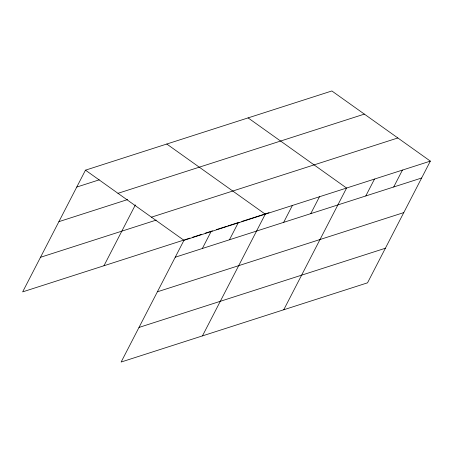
<?xml version="1.0" encoding="UTF-8"?>
<svg xmlns="http://www.w3.org/2000/svg" width="453" height="453" viewBox="0 0 453 453"><rect width="100%" height="100%" fill="white"/><g stroke="black" fill="none" stroke-linecap="round" stroke-linejoin="round"><path stroke-width="0.68" d="M430.35 161.115L183.963 240.316L121.138 362.032L367.525 282.831L430.35 161.115L331.862 90.968L85.475 170.169L22.65 291.885L184.603 239.824M103.958 265.747L135.368 204.898M202.349 248.493L211.064 231.602M229.45 239.784L238.17 222.893M202.446 335.894L265.271 214.178L166.783 144.031M283.657 222.361L292.372 205.469M310.758 213.646L319.478 196.755M283.754 309.761L346.579 188.046L248.091 117.893M365.786 195.956L374.501 179.065M393.708 186.981L402.428 170.09M76.755 187.061L99.23 179.835M117.973 193.318L364.359 114.116M58.901 221.653L127.65 199.552M151.461 217.168L397.847 137.967M40.504 257.293L156.189 220.107M185.266 239.614L189.92 238.114M192.582 237.259L201.223 234.484M205.209 233.199L212.525 230.849M216.511 229.569L226.489 226.364M227.814 225.934L239.122 222.298M241.777 221.443L269.037 212.684M175.243 257.208L421.63 178.006M157.389 291.8L403.776 212.599M138.992 327.44L385.384 248.238M85.475 170.169L183.963 240.316"/></g></svg>
